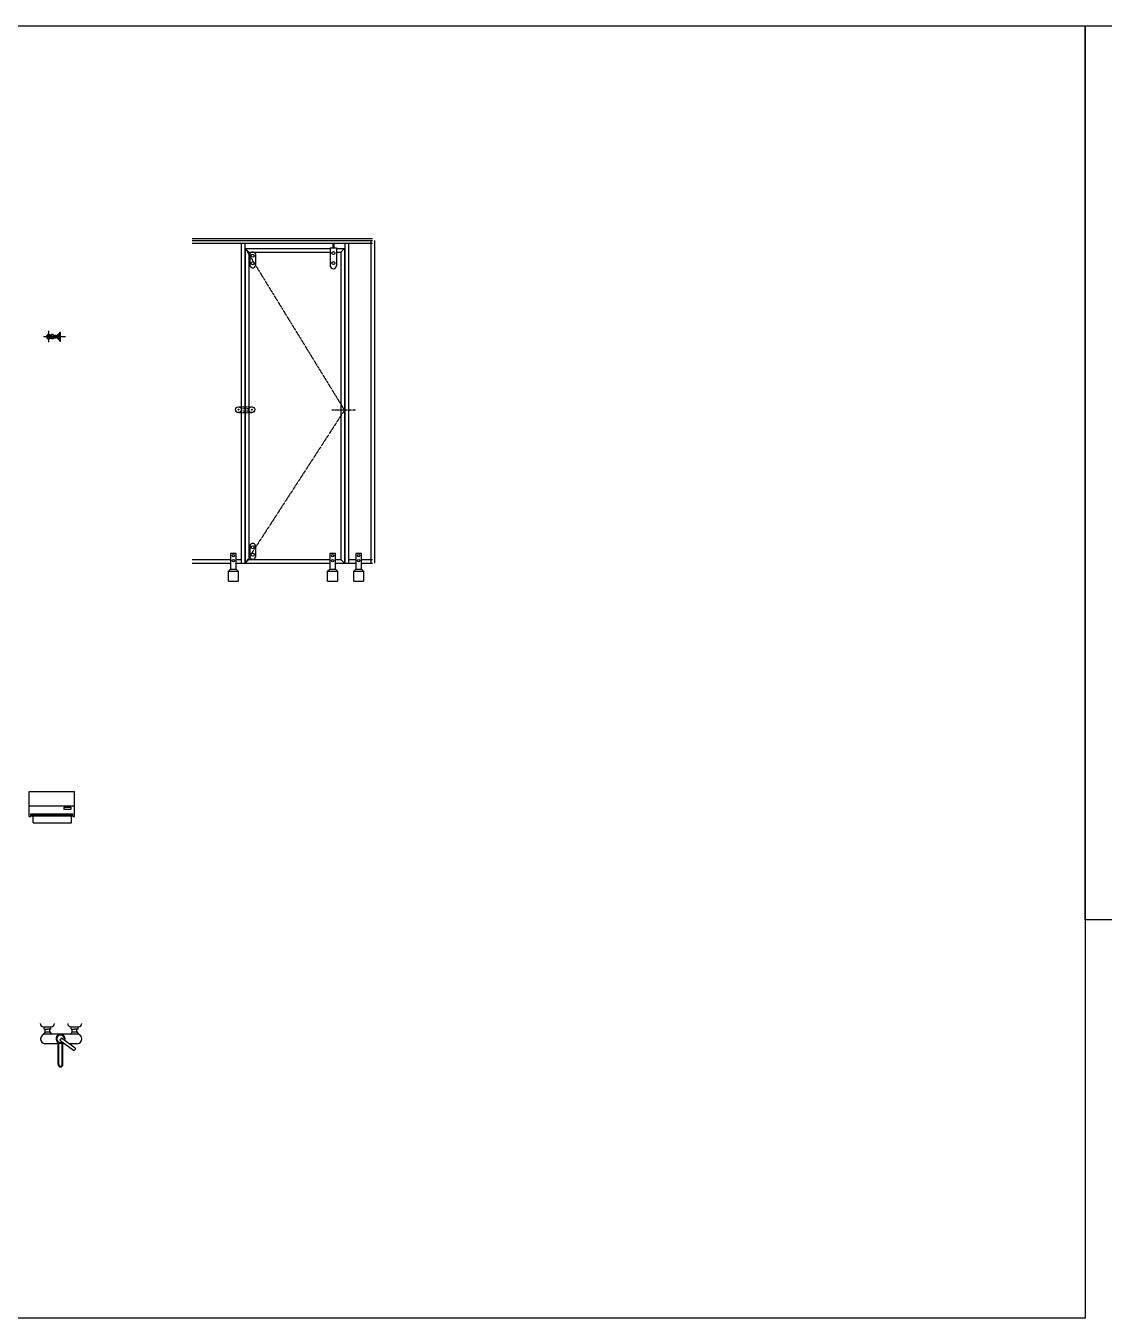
# Model space of a CAD drawing. Header units: inches. Extents: x -1249499 to 290957, y -589671 to 1013543.
# Drawn here: x -1051788 to -1045808, y 301019 to 308188 of the extents above; entities that cross this region are included whole.
import ezdxf

# ---------------------------------------------------------------- set-up
doc = ezdxf.new("R2010")
doc.units = ezdxf.units.IN
doc.header["$MEASUREMENT"] = 0
for name, pattern in [('CENTER', [2, 1.25, -0.25, 0.25, -0.25]), ('HID2', [1.15, 0.75, -0.4]), ('HIDDEN2', [0.1875, 0.125, -0.0625])]:
    doc.linetypes.add(name, pattern=pattern)
for name, color, linetype in [('1BATH', 1, 'Continuous'), ('4', 4, 'Continuous'), ('5', 5, 'Continuous'), ('TOIL', 9, 'Continuous')]:
    doc.layers.add(name, color=color, linetype=linetype)

msp = doc.modelspace()

# ---------------------------------------------------------------- linework, layer by layer
at = {"color": 6}
msp.add_lwpolyline([(-1061085, 308188), (-1045914, 308188), (-1045914, 301019), (-1061085, 301019)], close=True, dxfattribs=at)
at = {"layer": '1BATH'}
msp.add_lwpolyline([(-1045914, 308188), (-1035986.6, 308188), (-1035986.6, 303228.3), (-1045914, 303228.3)], close=True, dxfattribs=at)
at = {"layer": '4'}
for p, q in [((-1051689.5, 302635.6), (-1051647.3, 302635.6)), ((-1051680.1, 302606.5), (-1051689.1, 302594.6)), ((-1051686.8, 302621.9), (-1051686.8, 302635.6)), ((-1051686.8, 302621.9), (-1051667.6, 302621.9)), ((-1051680.1, 302606.5), (-1051680.1, 302621.9)), ((-1051680.1, 302606.5), (-1051655.1, 302606.5)), ((-1051648.4, 302621.9), (-1051667.6, 302621.9)), ((-1051655.1, 302606.5), (-1051655.1, 302621.9)), ((-1051655.1, 302606.5), (-1051646, 302594.6)), ((-1051648.4, 302621.9), (-1051648.4, 302635.6)), ((-1051530.1, 302606.5), (-1051539.1, 302594.6)), ((-1051537.5, 302635.6), (-1051495.3, 302635.6)), ((-1051536.8, 302621.9), (-1051536.8, 302635.6)), ((-1051536.8, 302621.9), (-1051517.6, 302621.9)), ((-1051530.1, 302606.5), (-1051530.1, 302621.9)), ((-1051530.1, 302606.5), (-1051505.1, 302606.5)), ((-1051498.4, 302621.9), (-1051517.6, 302621.9)), ((-1051505.1, 302606.5), (-1051505.1, 302621.9)), ((-1051505.1, 302606.5), (-1051496.1, 302594.6)), ((-1051498.4, 302621.9), (-1051498.4, 302635.6)), ((-1051502.3, 302594.6), (-1051681.3, 302594.6)), ((-1051608.3, 302541.6), (-1051681.3, 302541.7)), ((-1051608.3, 302425.9), (-1051608.3, 302546.9)), ((-1051590.5, 302574.6), (-1051599.9, 302561.6)), ((-1051599.9, 302561.6), (-1051523.8, 302506.5)), ((-1051590.5, 302574.6), (-1051514.4, 302519.4)), ((-1051582, 302425.9), (-1051582, 302546.9)), ((-1051572.3, 302541.6), (-1051582, 302541.6)), ((-1051502.3, 302541.6), (-1051545, 302541.6)), ((-1051513, 302511), (-1051515.4, 302507.8))]:
    msp.add_line(p, q, dxfattribs=at)
for centre, radius, start, end in [((-1051689.5, 302653.6), 18, 180, 270), ((-1051647.3, 302653.6), 18, 270, 0), ((-1051537.5, 302653.6), 18, 180, 270), ((-1051495.3, 302653.6), 18, 270, 0), ((-1051679.6, 302568.1), 26.5, 90, 266.48465), ((-1051595.2, 302568.1), 25, 342.72903, 305.40318), ((-1051503.9, 302568.1), 26.5, 273.51535, 90), ((-1051520.2, 302511.3), 6, 234.0661, 324.0661), ((-1051517.9, 302514.6), 6, 324.0661, 54.0661), ((-1051595.2, 302425.9), 13.2, 180, 0)]:
    msp.add_arc(centre, radius, start, end, dxfattribs=at)
at = {"layer": '5'}
for p, q in [((-1051660.9, 306432.5), (-1051660.9, 306495.8)), ((-1051635.4, 306475.8), (-1051646.2, 306475.8)), ((-1051646.2, 306451.8), (-1051646.2, 306475.8)), ((-1051635.4, 306451.8), (-1051635.4, 306475.8)), ((-1051609.9, 306476.3), (-1051604.9, 306476.3)), ((-1051609.9, 306451.4), (-1051609.9, 306476.3)), ((-1051604.9, 306478.8), (-1051602.4, 306478.8)), ((-1051604.9, 306448.8), (-1051604.9, 306478.8)), ((-1051602.4, 306483.8), (-1051599.9, 306483.8)), ((-1051602.4, 306443.8), (-1051602.4, 306483.8)), ((-1051599.9, 306488.8), (-1051594.9, 306488.8)), ((-1051599.9, 306438.8), (-1051599.9, 306488.8)), ((-1051594.9, 306438.8), (-1051594.9, 306488.8)), ((-1051690.3, 306463.8), (-1051568.2, 306463.8)), ((-1051651.7, 306456.1), (-1051651.7, 306471.5)), ((-1051635.4, 306451.8), (-1051646.2, 306451.8)), ((-1051620.6, 306469.8), (-1051625, 306469.8)), ((-1051625, 306457.8), (-1051620.6, 306457.8)), ((-1051609.9, 306451.4), (-1051604.9, 306451.4)), ((-1051604.9, 306448.8), (-1051602.4, 306448.8)), ((-1051602.4, 306443.8), (-1051599.9, 306443.8)), ((-1051599.9, 306438.8), (-1051594.9, 306438.8)), ((-1051604.3, 302425.9), (-1051604.3, 302544.9)), ((-1051586, 302425.9), (-1051586, 302544.9))]:
    msp.add_line(p, q, dxfattribs=at)
msp.add_circle((-1051660.9, 306463.8), 9, dxfattribs=at)
for centre, radius, start, end in [((-1051660.9, 306463.8), 12, 39.77877, 320.22123), ((-1051659.7, 306487.1), 17.5, 297.23779, 320.03025), ((-1051622, 306487.1), 17.5, 219.96975, 260.03025), ((-1051623.7, 306487.1), 17.5, 279.96975, 321.90379), ((-1051659.7, 306440.6), 17.5, 39.96975, 62.76221), ((-1051622, 306440.6), 17.5, 99.96975, 140.03025), ((-1051623.7, 306440.6), 17.5, 38.09621, 80.03025), ((-1051595.2, 302568.1), 21, 346.45879, 301.67341), ((-1051595.2, 302425.9), 9.16, 180, 0)]:
    msp.add_arc(centre, radius, start, end, dxfattribs=at)
at = {"layer": 'TOIL'}
for p, q in [((-1050864.9, 307007.7), (-1049864.9, 307007.7)), ((-1050864.9, 306982.7), (-1049864.9, 306982.7)), ((-1050593, 306982.7), (-1050593, 305207.7)), ((-1050573, 306982.7), (-1050573, 305207.7)), ((-1050019, 306982.7), (-1050019, 305207.7)), ((-1049999, 306982.7), (-1049999, 305207.7)), ((-1050571, 306952.7), (-1050571, 305207.7)), ((-1050571, 306952.7), (-1050100, 306952.7)), ((-1050551, 306932.7), (-1050571, 306952.7)), ((-1050551, 306932.7), (-1050551, 305227.7)), ((-1050551, 306932.7), (-1050100, 306932.7)), ((-1050065, 306952.7), (-1050021, 306952.7)), ((-1050065, 306932.7), (-1050041, 306932.7)), ((-1050041, 306932.7), (-1050041, 305227.7)), ((-1050021, 306952.7), (-1050021, 305207.7)), ((-1050544.9, 305306), (-1050544.9, 305239.8)), ((-1050514.9, 305306), (-1050514.9, 305239.8)), ((-1050864.9, 305227.7), (-1050652.9, 305227.7)), ((-1050864.9, 305207.7), (-1050652.9, 305207.7)), ((-1050620.8, 305227.7), (-1050593, 305227.7)), ((-1050620.8, 305207.7), (-1050573, 305207.7)), ((-1050551, 305227.7), (-1050571, 305207.7)), ((-1050571, 305207.7), (-1050102.7, 305207.7)), ((-1050551, 305227.7), (-1050102.7, 305227.7)), ((-1050070.6, 305227.7), (-1050041, 305227.7)), ((-1050070.6, 305207.7), (-1050021, 305207.7)), ((-1050041, 305227.7), (-1050021, 305207.7)), ((-1050019, 305207.7), (-1049957.7, 305207.7)), ((-1049999, 305227.7), (-1049957.7, 305227.7)), ((-1049925.6, 305227.7), (-1049864.9, 305227.7)), ((-1049925.6, 305207.7), (-1049864.9, 305207.7)), ((-1050664.6, 305107.7), (-1050610.6, 305107.7)), ((-1050114.4, 305107.7), (-1050060.4, 305107.7)), ((-1049969.4, 305107.7), (-1049915.3, 305107.7)), ((-1051768.5, 303939.8), (-1051518.5, 303939.8)), ((-1051768.5, 303801.8), (-1051768.5, 303939.8)), ((-1051518.5, 303801.8), (-1051518.5, 303939.8)), ((-1051768.5, 303861.9), (-1051518.5, 303861.9)), ((-1051576.1, 303853.3), (-1051538.5, 303853.3)), ((-1051576.1, 303840.6), (-1051576.1, 303853.3)), ((-1051538.5, 303840.6), (-1051576.1, 303840.6)), ((-1051538.5, 303853.3), (-1051538.5, 303840.6)), ((-1051768.5, 303801.8), (-1051760.1, 303801.8)), ((-1051760.1, 303801.8), (-1051760.1, 303816.4)), ((-1051760.1, 303816.4), (-1051526.8, 303816.4)), ((-1051760.1, 303813.2), (-1051526.8, 303813.2)), ((-1051760.1, 303805.4), (-1051526.8, 303805.4)), ((-1051748.1, 303766.1), (-1051748.1, 303805.4)), ((-1051748.1, 303766.1), (-1051535.3, 303766.1)), ((-1051535.3, 303766.1), (-1051535.3, 303805.4)), ((-1051526.8, 303801.8), (-1051526.8, 303816.4)), ((-1051526.8, 303801.8), (-1051518.5, 303801.8))]:
    msp.add_line(p, q, dxfattribs=at)
at = {"layer": 'TOIL', "linetype": 'HID2'}
for p, q in [((-1050864.9, 306997.9), (-1049864.9, 306997.9)), ((-1049874.9, 306997.9), (-1049874.9, 305207.7)), ((-1049854.9, 306997.9), (-1049854.9, 305207.7)), ((-1050571, 306952.7), (-1050021, 306055.9)), ((-1050021, 306055.9), (-1050571, 305207.7))]:
    msp.add_line(p, q, dxfattribs=at)
at = {"layer": 'TOIL', "linetype": 'Continuous'}
for p, q in [((-1050085.6, 306982.7), (-1050085.6, 306956.7)), ((-1050079.6, 306982.7), (-1050079.6, 306956.7)), ((-1050544.9, 306922.6), (-1050544.9, 306856.4)), ((-1050514.9, 306922.6), (-1050514.9, 306856.4)), ((-1050100, 306956.7), (-1050065, 306956.7)), ((-1050100, 306956.7), (-1050100, 306857.6)), ((-1050065, 306956.7), (-1050065, 306857.6)), ((-1050041, 306932.7), (-1050021, 306952.7))]:
    msp.add_line(p, q, dxfattribs=at)
at = {"layer": 'TOIL', "linetype": 'HIDDEN2'}
for p, q in [((-1050609, 306074.8), (-1050534.9, 306074.8)), ((-1050594, 306064.4), (-1050549.9, 306064.4)), ((-1050594, 306053.1), (-1050549.9, 306053.1)), ((-1050609, 306042.6), (-1050534.9, 306042.6))]:
    msp.add_line(p, q, dxfattribs=at)
at = {"layer": 'TOIL', "linetype": 'CENTER'}
msp.add_line((-1049959.7, 306055.9), (-1050090.2, 306055.9), dxfattribs=at)
at = {"layer": 'TOIL'}
for points in [[(-1050652.9, 305173.9), (-1050620.8, 305173.9), (-1050620.8, 305260.7), (-1050652.9, 305260.7)], [(-1050102.7, 305173.9), (-1050070.6, 305173.9), (-1050070.6, 305260.7), (-1050102.7, 305260.7)], [(-1049957.7, 305173.9), (-1049925.6, 305173.9), (-1049925.6, 305260.7), (-1049957.7, 305260.7)]]:
    msp.add_lwpolyline(points, close=True, dxfattribs=at)
for points in [[(-1050664.6, 305162.2), (-1050652.9, 305173.9)], [(-1050664.6, 305107.7), (-1050664.6, 305162.2), (-1050610.6, 305162.2), (-1050610.6, 305107.7)], [(-1050620.8, 305173.9), (-1050610.6, 305162.2)], [(-1050114.4, 305162.2), (-1050102.7, 305173.9)], [(-1050114.4, 305107.7), (-1050114.4, 305162.2), (-1050060.4, 305162.2), (-1050060.4, 305107.7)], [(-1050070.6, 305173.9), (-1050060.4, 305162.2)], [(-1049969.4, 305162.2), (-1049957.7, 305173.9)], [(-1049969.4, 305107.7), (-1049969.4, 305162.2), (-1049915.3, 305162.2), (-1049915.3, 305107.7)], [(-1049925.6, 305173.9), (-1049915.3, 305162.2)]]:
    msp.add_lwpolyline(points, dxfattribs=at)
at = {"layer": 'TOIL', "linetype": 'Continuous'}
for centre, radius in [((-1050529.9, 306912.2), 8.36), ((-1050082.6, 306927.4), 8.01), ((-1050529.9, 306871.1), 8.01), ((-1050082.6, 306871.8), 8.13)]:
    msp.add_circle(centre, radius, dxfattribs=at)
at = {"layer": 'TOIL'}
for centre, radius in [((-1050609, 306058.7), 16.1), ((-1050609, 306058.7), 2.5), ((-1050534.9, 306058.7), 16.1), ((-1050534.9, 306058.7), 2.5), ((-1050529.9, 305295.6), 8.36), ((-1050529.9, 305254.5), 8.01), ((-1050636.9, 305248.3), 6.23), ((-1050636.9, 305220.5), 6.23), ((-1050086.7, 305248.3), 6.23), ((-1050086.7, 305220.5), 6.23), ((-1049941.7, 305248.3), 6.23), ((-1049941.7, 305220.5), 6.23)]:
    msp.add_circle(centre, radius, dxfattribs=at)
at = {"layer": 'TOIL', "linetype": 'Continuous'}
for centre, radius, start, end in [((-1050529.9, 306917.5), 15.9, 18.88295, 161.11705), ((-1050529.9, 306861.3), 15.8, 198.0393, 341.9607), ((-1050082.5, 306857.6), 17.5, 180, 0)]:
    msp.add_arc(centre, radius, start, end, dxfattribs=at)
at = {"layer": 'TOIL'}
for centre, radius, start, end in [((-1050529.9, 305300.9), 15.9, 18.88295, 161.11705), ((-1050529.9, 305244.7), 15.8, 198.0393, 341.9607)]:
    msp.add_arc(centre, radius, start, end, dxfattribs=at)

doc.saveas('drawing.dxf')
